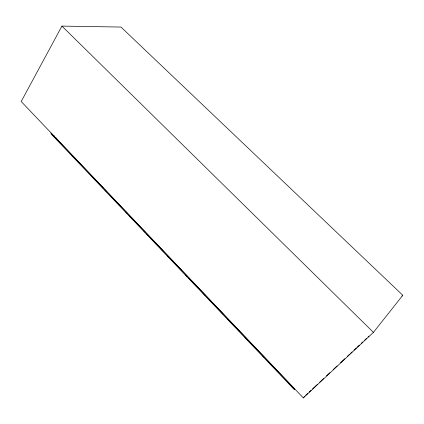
<?xml version="1.0" encoding="UTF-8"?>
<svg xmlns="http://www.w3.org/2000/svg" width="424" height="424" viewBox="0 0 424 424"><rect width="100%" height="100%" fill="white"/><g stroke="black" fill="none" stroke-linecap="round" stroke-linejoin="round"><path stroke-width="0.64" d="M61.925 26.097L21.2 101.516L303.314 397.903L373.427 332.363L402.8 295.274L120.973 27.062L61.925 26.097L373.427 332.363M303.314 397.903L304.39 396.615M401.947 296.079L402.8 295.274M305.709 395.285L307.644 393.477M309.096 392.121L311.025 390.319M312.477 388.962L317.306 384.441M319.723 382.183L323.586 378.568M326.485 375.86L329.867 372.696M333.248 369.537L337.112 365.923M340.493 362.759L344.844 358.693M347.256 356.436L349.673 354.178M350.637 353.272L352.09 351.915M354.019 350.107L356.436 347.85M357.406 346.949L359.335 345.141M361.269 343.334L362.716 341.977M364.651 340.17L366.58 338.363M368.032 337.011L368.997 336.105M96.195 180.825L97.112 181.785M101.67 186.576L103.037 188.018M104.866 189.931L106.689 191.849M112.164 197.6L114.899 200.478M119.001 204.792L120.829 206.711M125.843 211.984L127.216 213.42M129.495 215.816L131.774 218.212M136.337 223.008L139.072 225.881M143.635 230.677L145.003 232.114M146.826 234.032L148.193 235.468M154.124 241.701L156.408 244.097M160.966 248.893L163.245 251.289M167.809 256.08L169.176 257.516M171.46 259.917L172.828 261.354M178.303 267.104L181.037 269.982M185.595 274.773L187.424 276.692M188.791 278.128L189.703 279.087M192.438 281.965L193.355 282.925M196.089 285.797L197.913 287.716M202.932 292.989L205.211 295.385M209.774 300.181L211.141 301.618M213.42 304.013L214.332 304.973M220.263 311.205L223.003 314.078M227.561 318.875L229.384 320.793M234.403 326.061L235.315 327.021M238.055 329.899L239.422 331.335M244.897 337.091L247.632 339.963M251.734 344.277L253.563 346.196M262.228 355.301L264.051 357.22M269.07 362.494L271.349 364.889M54.007 135.664L54.5 136.883L56.429 138.908L55.941 137.694M294.696 389.153L294.214 389.465L51.458 134.291L50.938 133.025L294.696 389.153"/></g></svg>
